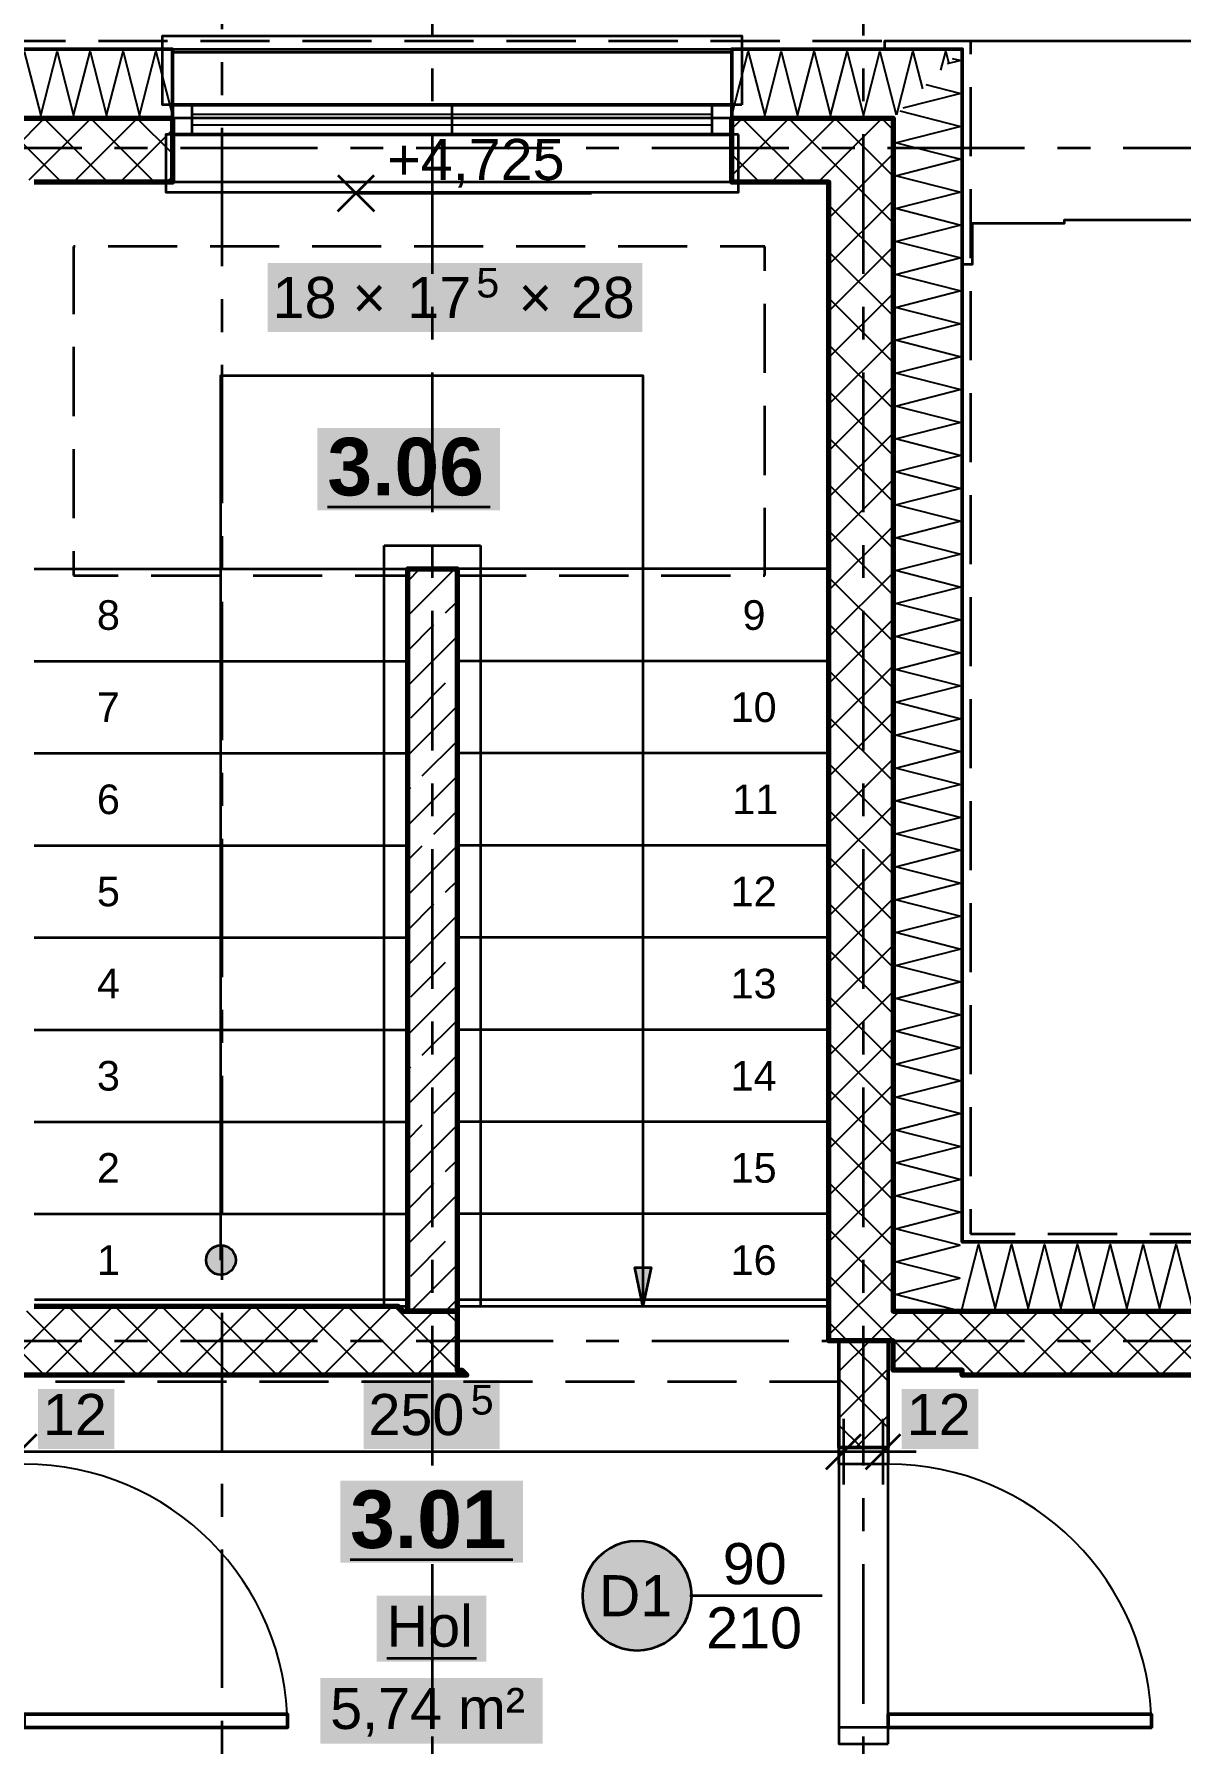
# Model space of a CAD drawing. Header units: metres. Extents: x -5.4 to 63.6, y -5.9 to 13.
# Drawn here: x 5.98 to 9.46, y 3.9 to 9.1 of the extents above; entities that cross this region are included whole.
import ezdxf

# ---------------------------------------------------------------- set-up
doc = ezdxf.new("R2010")
doc.units = ezdxf.units.M
for name, pattern in [('KRESKOWA', [5.25, 4.2, -1.05]), ('PUNKTOWA', [10.5, 8.4, -1.05, 0, -1.05]), ('PUNKTOWA_KROTKA', [6.3, 4.2, -1.05, 0, -1.05])]:
    doc.linetypes.add(name, pattern=pattern)
for name, color, linetype, lineweight in [('A-DRZWI', 3, 'Continuous', 35), ('A-KRESKOWANIE', 8, 'Continuous', 18), ('A-MASKA', 7, 'Continuous', 18), ('A-NAD-CIECIEM', 8, 'KRESKOWA', 25), ('A-OKNA', 3, 'Continuous', 35), ('A-OPISY', 2, 'Continuous', 25), ('A-OSIE', 1, 'PUNKTOWA', 25), ('A-POMIESZCZENIA', 2, 'Continuous', 25), ('A-PRZEKROJE', 1, 'PUNKTOWA_KROTKA', 50), ('A-RZEDNE', 1, 'Continuous', 25), ('A-SCHODY', 6, 'Continuous', 25), ('A-SCIANY-DZIAL', 7, 'Continuous', 35), ('A-SCIANY-IZOL', 4, 'Continuous', 35), ('A-SCIANY-KONSTR', 7, 'Continuous', 50), ('A-WIDOK', 7, 'Continuous', 25), ('A-WYMIARY', 1, 'Continuous', 25)]:
    doc.layers.add(name, color=color, linetype=linetype, lineweight=lineweight)
doc.styles.add('PL_ARIAL', font='arial.ttf')
doc.styles.add('PL_ARIAL_B', font='arialbd.ttf')

msp = doc.modelspace()

# ---------------------------------------------------------------- hatches: boundary and pattern name
at = {"layer": 'A-MASKA', "true_color": 0xffffff}
for points in [[(6.6896, 8.19), (7.8278, 8.19), (7.8278, 8.4), (6.6896, 8.4)], [(6.9808, 4.7955), (7.3942, 4.7955), (7.3942, 5.0055), (6.9808, 5.0055)], [(5.9915, 4.7955), (6.2236, 4.7955), (6.2236, 4.978), (5.9915, 4.978)], [(8.6165, 4.7955), (8.8486, 4.7955), (8.8486, 4.978), (8.6165, 4.978)]]:
    msp.add_hatch(color=7, dxfattribs=at).paths.add_polyline_path(points)
at = {"layer": 'A-OPISY', "true_color": 0xffffff}
msp.add_hatch(color=7, dxfattribs=at).paths.add_polyline_path([(7.978, 4.35), (7.9766, 4.3717), (7.9724, 4.393), (7.9654, 4.4136), (7.9558, 4.4331), (7.9437, 4.4511), (7.9294, 4.4675), (7.913, 4.4818), (7.8949, 4.4939), (7.8755, 4.5035), (7.8549, 4.5105), (7.8336, 4.5147), (7.8119, 4.5161), (7.7902, 4.5147), (7.7689, 4.5105), (7.7483, 4.5035), (7.7288, 4.4939), (7.7108, 4.4818), (7.6944, 4.4675), (7.6801, 4.4511), (7.668, 4.4331), (7.6584, 4.4136), (7.6514, 4.393), (7.6472, 4.3717), (7.6458, 4.35), (7.6472, 4.3283), (7.6514, 4.307), (7.6584, 4.2864), (7.668, 4.2669), (7.6801, 4.2489), (7.6944, 4.2325), (7.7108, 4.2182), (7.7288, 4.2061), (7.7483, 4.1965), (7.7689, 4.1895), (7.7902, 4.1853), (7.8119, 4.1839), (7.8336, 4.1853), (7.8549, 4.1895), (7.8755, 4.1965), (7.8949, 4.2061), (7.913, 4.2182), (7.9294, 4.2325), (7.9437, 4.2489), (7.9558, 4.2669), (7.9654, 4.2864), (7.9724, 4.307), (7.9766, 4.3283)])
at = {"layer": 'A-POMIESZCZENIA', "true_color": 0xffffff}
for points in [[(6.8409, 7.6486), (7.3959, 7.6486), (7.3959, 7.8986), (6.8409, 7.8986)], [(6.91, 4.45), (7.465, 4.45), (7.465, 4.7), (6.91, 4.7)], [(7.0212, 4.15), (7.3538, 4.15), (7.3538, 4.35), (7.0212, 4.35)], [(6.8495, 3.9), (7.5255, 3.9), (7.5255, 4.1), (6.8495, 4.1)]]:
    msp.add_hatch(color=7, dxfattribs=at).paths.add_polyline_path(points)
at = {"layer": 'A-SCHODY', "true_color": 0xffffff}
msp.add_hatch(color=7, dxfattribs=at).paths.add_polyline_path([(6.5925, 5.37), (6.5923, 5.3656), (6.5916, 5.3612), (6.5906, 5.3569), (6.5891, 5.3528), (6.5872, 5.3488), (6.5849, 5.345), (6.5823, 5.3415), (6.5793, 5.3382), (6.576, 5.3352), (6.5725, 5.3326), (6.5687, 5.3303), (6.5647, 5.3284), (6.5606, 5.3269), (6.5563, 5.3259), (6.5519, 5.3252), (6.5475, 5.325), (6.5431, 5.3252), (6.5387, 5.3259), (6.5344, 5.3269), (6.5303, 5.3284), (6.5263, 5.3303), (6.5225, 5.3326), (6.519, 5.3352), (6.5157, 5.3382), (6.5127, 5.3415), (6.5101, 5.345), (6.5078, 5.3488), (6.5059, 5.3528), (6.5044, 5.3569), (6.5034, 5.3612), (6.5027, 5.3656), (6.5025, 5.37), (6.5027, 5.3744), (6.5034, 5.3788), (6.5044, 5.3831), (6.5059, 5.3872), (6.5078, 5.3912), (6.5101, 5.395), (6.5127, 5.3985), (6.5157, 5.4018), (6.519, 5.4048), (6.5225, 5.4074), (6.5263, 5.4097), (6.5303, 5.4116), (6.5344, 5.4131), (6.5387, 5.4141), (6.5431, 5.4148), (6.5475, 5.415), (6.5519, 5.4148), (6.5563, 5.4141), (6.5606, 5.4131), (6.5647, 5.4116), (6.5687, 5.4097), (6.5725, 5.4074), (6.576, 5.4048), (6.5793, 5.4018), (6.5823, 5.3985), (6.5849, 5.395), (6.5872, 5.3912), (6.5891, 5.3872), (6.5906, 5.3831), (6.5916, 5.3788), (6.5923, 5.3744)])
at = {"layer": 'A-SCHODY', "true_color": 0x000000}
msp.add_hatch(color=7, dxfattribs=at).paths.add_polyline_path([(7.83, 5.2301), (7.8051, 5.3475), (7.8549, 5.3475)])

# ---------------------------------------------------------------- linework, layer by layer
at = {"layer": 'A-DRZWI', "lineweight": 35, "ltscale": 0.05}
for points in [[(8.575, 4.8), (8.575, 4.75), (8.425, 4.75), (8.425, 4.8)], [(8.575, 3.9), (8.575, 3.95), (8.425, 3.95), (8.425, 3.9)]]:
    msp.add_lwpolyline(points, close=True, dxfattribs=at)
at = {"layer": 'A-DRZWI', "lineweight": 50, "ltscale": 0.05}
for points in [[(5.95, 3.95), (6.75, 3.95), (6.75, 3.99), (5.95, 3.99)], [(8.575, 3.95), (9.375, 3.95), (9.375, 3.99), (8.575, 3.99)]]:
    msp.add_lwpolyline(points, close=True, dxfattribs=at)
at = {"layer": 'A-DRZWI', "lineweight": 25, "ltscale": 0.05}
for centre in [(5.95, 3.95), (8.575, 3.95)]:
    msp.add_arc(centre, 0.8, 0, 90, dxfattribs=at)
at = {"layer": 'A-KRESKOWANIE', "lineweight": 25, "ltscale": 0.05}
for points in [[(5.95, 9.0425), (6, 8.8475), (6.05, 9.0425), (6.1, 8.8475), (6.15, 9.0425), (6.2, 8.8475), (6.25, 9.0425), (6.3, 8.8475), (6.35, 9.0425), (6.4, 8.8475)], [(8.1, 8.8475), (8.15, 9.0425), (8.2, 8.8475), (8.25, 9.0425), (8.3, 8.8475), (8.35, 9.0425), (8.4, 8.8475), (8.45, 9.0425), (8.5, 8.8475), (8.55, 9.0425), (8.5995, 8.8495)], [(8.6009, 8.8509), (8.65, 9.0425), (8.6791, 8.9291)], [(8.7353, 8.9853), (8.75, 9.0425), (8.7587, 9.0087)], [(8.7555, 9.0055), (8.7925, 9.015), (8.7706, 9.0206)], [(8.621, 8.871), (8.7925, 8.915), (8.691, 8.941)], [(5.8316, 8.66), (6.0116, 8.84)], [(6.0628, 8.645), (5.8678, 8.84)], [(5.965, 8.652), (6.153, 8.84)], [(6.2042, 8.645), (6.0092, 8.84)], [(6.0994, 8.645), (6.2944, 8.84)], [(6.3457, 8.645), (6.1507, 8.84)], [(6.4, 8.7321), (6.2921, 8.84)], [(8.1, 8.6657), (8.2743, 8.84)], [(8.1, 8.8071), (8.1329, 8.84)], [(8.3256, 8.645), (8.1306, 8.84)], [(8.2207, 8.645), (8.4157, 8.84)], [(8.452, 8.66), (8.272, 8.84)], [(8.3622, 8.645), (8.5572, 8.84)], [(8.59, 8.6634), (8.4134, 8.84)], [(8.59, 8.8048), (8.5548, 8.84)], [(8.7925, 5.215), (8.5975, 5.265), (8.7925, 5.315), (8.5975, 5.365), (8.7925, 5.415), (8.5975, 5.465), (8.7925, 5.515), (8.5975, 5.565), (8.7925, 5.615), (8.5975, 5.665), (8.7925, 5.715), (8.5975, 5.765), (8.7925, 5.815), (8.5975, 5.865), (8.7925, 5.915), (8.5975, 5.965), (8.7925, 6.015), (8.5975, 6.065), (8.7925, 6.115), (8.5975, 6.165), (8.7925, 6.215), (8.5975, 6.265), (8.7925, 6.315), (8.5975, 6.365), (8.7925, 6.415), (8.5975, 6.465), (8.7925, 6.515), (8.5975, 6.565), (8.7925, 6.615), (8.5975, 6.665), (8.7925, 6.715), (8.5975, 6.765), (8.7925, 6.815), (8.5975, 6.865), (8.7925, 6.915), (8.5975, 6.965), (8.7925, 7.015), (8.5975, 7.065), (8.7925, 7.115), (8.5975, 7.165), (8.7925, 7.215), (8.5975, 7.265), (8.7925, 7.315), (8.5975, 7.365), (8.7925, 7.415), (8.5975, 7.465), (8.7925, 7.515), (8.5975, 7.565), (8.7925, 7.615), (8.5975, 7.665), (8.7925, 7.715), (8.5975, 7.765), (8.7925, 7.815), (8.5975, 7.865), (8.7925, 7.915), (8.5975, 7.965), (8.7925, 8.015), (8.5975, 8.065), (8.7925, 8.115), (8.5975, 8.165), (8.7925, 8.215), (8.5975, 8.265), (8.7925, 8.315), (8.5975, 8.365), (8.7925, 8.415), (8.5975, 8.465), (8.7925, 8.515), (8.5975, 8.565), (8.7925, 8.615), (8.5975, 8.665), (8.7925, 8.715), (8.5975, 8.765), (8.7925, 8.815), (8.6114, 8.8614)], [(6.2408, 8.645), (6.4, 8.8042)], [(8.1841, 8.645), (8.1, 8.7291)], [(8.5186, 8.66), (8.59, 8.7314)], [(6.3823, 8.645), (6.4, 8.6627)], [(8.395, 8.5364), (8.5186, 8.66)], [(8.59, 8.522), (8.452, 8.66)], [(8.395, 8.395), (8.59, 8.59)], [(8.59, 8.3806), (8.395, 8.5756)], [(8.395, 8.2536), (8.59, 8.4486)], [(8.59, 8.2391), (8.395, 8.4341)], [(8.395, 8.1122), (8.59, 8.3072)], [(8.59, 8.0977), (8.395, 8.2927)], [(8.395, 7.9707), (8.59, 8.1657)], [(8.59, 7.9563), (8.395, 8.1513)], [(8.395, 7.8293), (8.59, 8.0243)], [(8.59, 7.8149), (8.395, 8.0099)], [(8.395, 7.6879), (8.59, 7.8829)], [(8.59, 7.6735), (8.395, 7.8685)], [(8.395, 7.5465), (8.59, 7.7415)], [(8.59, 7.532), (8.395, 7.727)], [(8.395, 7.4051), (8.59, 7.6001)], [(8.59, 7.3906), (8.395, 7.5856)], [(7.115, 7.3271), (7.2579, 7.47)], [(7.115, 7.4332), (7.1518, 7.47)], [(8.395, 7.2636), (8.59, 7.4586)], [(8.59, 7.2492), (8.395, 7.4442)], [(7.2302, 7.3362), (7.265, 7.3711)], [(7.115, 7.2211), (7.1948, 7.3009)], [(8.395, 7.1222), (8.59, 7.3172)], [(8.59, 7.1078), (8.395, 7.3028)], [(7.115, 7.115), (7.265, 7.265)], [(8.395, 6.9808), (8.59, 7.1758)], [(7.1241, 7.018), (7.2302, 7.1241)], [(8.59, 6.9663), (8.395, 7.1613)], [(7.115, 6.9029), (7.265, 7.0529)], [(8.395, 6.8394), (8.59, 7.0344)], [(8.59, 6.8249), (8.395, 7.0199)], [(7.1595, 6.8413), (7.265, 6.9468)], [(8.395, 6.6979), (8.59, 6.8929)], [(8.59, 6.6835), (8.395, 6.8785)], [(7.115, 6.6907), (7.265, 6.8407)], [(7.115, 6.7968), (7.1241, 6.8059)], [(7.1948, 6.6645), (7.265, 6.7347)], [(8.395, 6.5565), (8.59, 6.7515)], [(8.59, 6.5421), (8.395, 6.7371)], [(7.115, 6.5847), (7.1595, 6.6291)], [(7.115, 6.4786), (7.265, 6.6286)], [(8.395, 6.4151), (8.59, 6.6101)], [(8.59, 6.4007), (8.395, 6.5957)], [(7.2302, 6.4877), (7.265, 6.5225)], [(7.115, 6.3725), (7.1948, 6.4523)], [(8.395, 6.2737), (8.59, 6.4687)], [(8.59, 6.2592), (8.395, 6.4542)], [(7.115, 6.2665), (7.265, 6.4165)], [(8.395, 6.1323), (8.59, 6.3273)], [(8.59, 6.1178), (8.395, 6.3128)], [(7.1241, 6.1695), (7.2302, 6.2756)], [(7.115, 6.0543), (7.265, 6.2043)], [(8.395, 5.9908), (8.59, 6.1858)], [(8.59, 5.9764), (8.395, 6.1714)], [(7.1595, 5.9927), (7.265, 6.0983)], [(8.395, 5.8494), (8.59, 6.0444)], [(8.59, 5.835), (8.395, 6.03)], [(7.115, 5.8422), (7.265, 5.9922)], [(7.115, 5.9483), (7.1241, 5.9574)], [(7.1948, 5.816), (7.265, 5.8861)], [(8.395, 5.708), (8.59, 5.903)], [(8.59, 5.6936), (8.395, 5.8886)], [(7.115, 5.7361), (7.1595, 5.7806)], [(7.115, 5.6301), (7.265, 5.7801)], [(8.395, 5.5666), (8.59, 5.7616)], [(8.59, 5.5521), (8.395, 5.7471)], [(7.2302, 5.6392), (7.265, 5.674)], [(8.395, 5.4252), (8.59, 5.6202)], [(7.115, 5.524), (7.1948, 5.6038)], [(7.115, 5.4179), (7.265, 5.5679)], [(8.59, 5.4107), (8.395, 5.6057)], [(8.395, 5.2837), (8.59, 5.4787)], [(8.59, 5.2693), (8.395, 5.4643)], [(7.1241, 5.321), (7.2302, 5.427)], [(8.8, 5.2225), (8.85, 5.4175), (8.9, 5.2225), (8.95, 5.4175), (9, 5.2225), (9.05, 5.4175), (9.1, 5.2225), (9.15, 5.4175), (9.2, 5.2225), (9.25, 5.4175), (9.3, 5.2225), (9.35, 5.4175), (9.4, 5.2225), (9.45, 5.4175), (9.5, 5.2225)], [(7.1242, 5.215), (7.265, 5.3558)], [(8.395, 5.1423), (8.59, 5.3373)], [(8.59, 5.1279), (8.395, 5.3229)], [(7.2303, 5.215), (7.265, 5.2497)], [(6.0109, 5.02), (5.8159, 5.215)], [(5.8835, 5.035), (6.0785, 5.23)], [(6.1523, 5.02), (5.9573, 5.215)], [(6.0099, 5.02), (6.2199, 5.23)], [(6.2937, 5.02), (6.0837, 5.23)], [(6.1514, 5.02), (6.3614, 5.23)], [(6.4351, 5.02), (6.2251, 5.23)], [(6.2928, 5.02), (6.5028, 5.23)], [(6.5766, 5.02), (6.3666, 5.23)], [(6.4342, 5.02), (6.6442, 5.23)], [(6.718, 5.02), (6.508, 5.23)], [(6.5756, 5.02), (6.7856, 5.23)], [(6.8594, 5.02), (6.6494, 5.23)], [(6.7171, 5.02), (6.9271, 5.23)], [(7.0008, 5.02), (6.7908, 5.23)], [(6.8585, 5.02), (7.0685, 5.23)], [(7.1422, 5.02), (6.9322, 5.23)], [(6.9999, 5.02), (7.1949, 5.215)], [(7.265, 5.0387), (7.0737, 5.23)], [(7.265, 5.1801), (7.2301, 5.215)], [(8.5191, 5.125), (8.59, 5.1959)], [(8.59, 5.0545), (8.7505, 5.215)], [(8.59, 5.1959), (8.6091, 5.215)], [(8.8393, 5.02), (8.6443, 5.215)], [(8.712, 5.035), (8.892, 5.215)], [(8.9807, 5.02), (8.7857, 5.215)], [(8.8384, 5.02), (9.0334, 5.215)], [(9.1221, 5.02), (8.9271, 5.215)], [(8.9798, 5.02), (9.1748, 5.215)], [(9.2636, 5.02), (9.0686, 5.215)], [(9.1212, 5.02), (9.3162, 5.215)], [(9.405, 5.02), (9.21, 5.215)], [(9.2626, 5.02), (9.4576, 5.215)], [(9.5464, 5.02), (9.3514, 5.215)], [(9.4041, 5.02), (9.5991, 5.215)], [(7.1413, 5.02), (7.265, 5.1437)], [(8.4515, 5.125), (8.395, 5.1815)], [(8.425, 5.0309), (8.5191, 5.125)], [(8.575, 5.0015), (8.4515, 5.125)], [(8.6829, 5.035), (8.59, 5.1279)], [(8.425, 4.8895), (8.575, 5.0395)], [(7.2837, 5.02), (7.2687, 5.035)], [(7.2827, 5.02), (7.2889, 5.0261)], [(8.575, 4.86), (8.425, 5.01)], [(8.477, 4.8), (8.575, 4.898)], [(8.4936, 4.8), (8.425, 4.8686)]]:
    msp.add_lwpolyline(points, dxfattribs=at)
at = {"layer": 'A-NAD-CIECIEM', "linetype": 'KRESKOWA', "lineweight": 35, "ltscale": 0.05, "flags": 128}
for points in [[(-1.335, 5.4255), (-1.335, 5.45), (3.55, 5.45), (3.55, 9.075), (8.825, 9.075), (8.825, 5.45), (12.325, 5.45), (12.325, 5.4255)], [(7.2655, 7.45), (8.2, 7.45), (8.2, 8.45), (6.1, 8.45), (6.1, 7.45), (7.1145, 7.45)], [(5.9805, 5.25), (7.1145, 5.25)], [(7.2655, 5.25), (8.3945, 5.25)], [(8.4245, 5), (5.9505, 5)]]:
    msp.add_lwpolyline(points, dxfattribs=at)
at = {"layer": 'A-OKNA', "lineweight": 35, "ltscale": 0.05}
for points in [[(8.13, 8.88), (6.37, 8.88), (6.37, 9.09), (8.13, 9.09)], [(8.12, 8.79), (6.38, 8.79), (6.38, 8.615), (8.12, 8.615)]]:
    msp.add_lwpolyline(points, close=True, dxfattribs=at)
at = {"layer": 'A-OKNA', "lineweight": 50, "ltscale": 0.05}
msp.add_lwpolyline([(8.1, 8.79), (6.4, 8.79), (6.4, 8.88), (8.1, 8.88)], close=True, dxfattribs=at)
at = {"layer": 'A-OKNA', "lineweight": 35, "ltscale": 0.05}
for points in [[(6.46, 8.79), (6.46, 8.88)], [(7.25, 8.79), (7.25, 8.88)], [(8.04, 8.79), (8.04, 8.88)]]:
    msp.add_lwpolyline(points, dxfattribs=at)
at = {"layer": 'A-OKNA', "lineweight": 25, "ltscale": 0.05}
for points in [[(8.04, 8.8512), (6.46, 8.8512)], [(8.04, 8.8188), (6.46, 8.8188)]]:
    msp.add_lwpolyline(points, dxfattribs=at)
at = {"layer": 'A-OPISY', "lineweight": 35, "ltscale": 0.05}
msp.add_lwpolyline([(7.978, 4.35), (7.9766, 4.3717), (7.9724, 4.393), (7.9654, 4.4136), (7.9558, 4.4331), (7.9437, 4.4511), (7.9294, 4.4675), (7.913, 4.4818), (7.8949, 4.4939), (7.8755, 4.5035), (7.8549, 4.5105), (7.8336, 4.5147), (7.8119, 4.5161), (7.7902, 4.5147), (7.7689, 4.5105), (7.7483, 4.5035), (7.7288, 4.4939), (7.7108, 4.4818), (7.6944, 4.4675), (7.6801, 4.4511), (7.668, 4.4331), (7.6584, 4.4136), (7.6514, 4.393), (7.6472, 4.3717), (7.6458, 4.35), (7.6472, 4.3283), (7.6514, 4.307), (7.6584, 4.2864), (7.668, 4.2669), (7.6801, 4.2489), (7.6944, 4.2325), (7.7108, 4.2182), (7.7288, 4.2061), (7.7483, 4.1965), (7.7689, 4.1895), (7.7902, 4.1853), (7.8119, 4.1839), (7.8336, 4.1853), (7.8549, 4.1895), (7.8755, 4.1965), (7.8949, 4.2061), (7.913, 4.2182), (7.9294, 4.2325), (7.9437, 4.2489), (7.9558, 4.2669), (7.9654, 4.2864), (7.9724, 4.307), (7.9766, 4.3283)], close=True, dxfattribs=at)
at = {"layer": 'A-OSIE', "linetype": 'PUNKTOWA', "lineweight": 35, "ltscale": 0.050498, "flags": 128}
for points in [[(7.19, -3.22), (7.19, 10.99)], [(8.5, -3.22), (8.5, 10.99)]]:
    msp.add_lwpolyline(points, dxfattribs=at)
at = {"layer": 'A-OSIE', "linetype": 'PUNKTOWA', "lineweight": 35, "ltscale": 0.049559, "flags": 128}
for points in [[(-4.32, 8.75), (15.35, 8.75)], [(-4.32, 5.125), (15.35, 5.125)]]:
    msp.add_lwpolyline(points, dxfattribs=at)
at = {"layer": 'A-POMIESZCZENIA', "lineweight": 35, "ltscale": 0.05}
for points in [[(6.8709, 7.6586), (7.3659, 7.6586)], [(6.94, 4.46), (7.435, 4.46)], [(7.0512, 4.16), (7.3238, 4.16)]]:
    msp.add_lwpolyline(points, dxfattribs=at)
at = {"layer": 'A-PRZEKROJE', "linetype": 'PUNKTOWA', "lineweight": 35, "ltscale": 0.05, "flags": 128}
msp.add_lwpolyline([(6.5507, 11.69), (6.5507, -3.92)], dxfattribs=at)
at = {"layer": 'A-RZEDNE', "lineweight": 35, "ltscale": 0.05}
for points in [[(6.9029, 8.5568), (7.0129, 8.6668)], [(6.9029, 8.6668), (7.0129, 8.5568)], [(6.9579, 8.6118), (7.6736, 8.6118)]]:
    msp.add_lwpolyline(points, dxfattribs=at)
at = {"layer": 'A-SCHODY', "lineweight": 35, "ltscale": 0.05}
for points in [[(6.5475, 5.37), (6.5475, 7.47), (6.5475, 8.0575), (7.83, 8.0575), (7.83, 7.47), (7.83, 5.2301)], [(7.044, 7.47), (7.044, 7.541)], [(7.044, 7.541), (7.336, 7.541)], [(7.336, 7.541), (7.336, 7.47)], [(5.9801, 7.47), (7.1149, 7.47)], [(7.044, 5.2301), (7.044, 7.47)], [(8.3949, 7.47), (7.2651, 7.47)], [(7.336, 7.47), (7.336, 5.23)], [(5.9801, 7.19), (7.1149, 7.19)], [(8.3949, 7.19), (7.2651, 7.19)], [(5.9801, 6.91), (7.1149, 6.91)], [(8.3949, 6.91), (7.2651, 6.91)], [(5.9801, 6.63), (7.1149, 6.63)], [(8.3949, 6.63), (7.2651, 6.63)], [(5.9801, 6.35), (7.1149, 6.35)], [(8.3949, 6.35), (7.2651, 6.35)], [(5.9801, 6.07), (7.1149, 6.07)], [(8.3949, 6.07), (7.2651, 6.07)], [(5.9801, 5.79), (7.1149, 5.79)], [(8.3949, 5.79), (7.2651, 5.79)], [(5.9801, 5.51), (7.1149, 5.51)], [(8.3949, 5.51), (7.2651, 5.51)]]:
    msp.add_lwpolyline(points, dxfattribs=at)
msp.add_lwpolyline([(7.83, 5.2301), (7.8051, 5.3475), (7.8549, 5.3475)], close=True, dxfattribs=at)
msp.add_circle((6.5475, 5.37), 0.045, dxfattribs=at)
at = {"layer": 'A-SCIANY-DZIAL', "lineweight": 50, "ltscale": 0.05}
msp.add_lwpolyline([(8.425, 4.8), (8.425, 4.8), (8.425, 5.125), (8.425, 5.125), (8.425, 5.125), (8.575, 5.125), (8.575, 5.125), (8.575, 5.125), (8.575, 4.8), (8.575, 4.8), (8.575, 4.8), (8.425, 4.8)], close=True, dxfattribs=at)
at = {"layer": 'A-SCIANY-IZOL', "lineweight": 50, "ltscale": 0.05}
msp.add_lwpolyline([(5.2, 8.84), (5.2, 8.84), (5.2, 9.05), (5.2, 9.05), (5.2, 9.05), (6.4, 9.05), (6.4, 9.05), (6.4, 9.05), (6.4, 8.84), (6.4, 8.84), (6.4, 8.84), (5.2, 8.84)], close=True, dxfattribs=at)
msp.add_lwpolyline([(12.09, 5.215), (8.59, 5.215), (8.59, 5.215), (8.59, 5.215), (8.59, 8.84), (8.59, 8.84), (8.59, 8.84), (8.59, 8.84), (8.59, 8.84), (8.59, 8.84), (8.59, 8.84), (8.59, 8.84), (8.59, 8.84), (8.59, 8.84), (8.59, 8.84), (8.59, 8.84), (8.59, 8.84), (8.59, 8.84), (8.59, 8.84), (8.59, 8.84), (8.59, 8.84), (8.1, 8.84), (8.1, 8.84), (8.1, 8.84), (8.1, 9.05), (8.1, 9.05), (8.1, 9.05), (8.8, 9.05), (8.8, 9.05), (8.8, 9.05), (8.8, 5.425), (8.8, 5.425), (8.8, 5.425), (8.8, 5.425), (8.8, 5.425), (8.8, 5.425), (8.8, 5.425), (8.8, 5.425), (8.8, 5.425), (8.8, 5.425), (8.8, 5.425), (8.8, 5.425), (8.8, 5.425), (8.8, 5.425), (8.8, 5.425), (8.8, 5.425), (8.8, 5.425), (12.3, 5.425)], dxfattribs=at)
at = {"layer": 'A-SCIANY-KONSTR', "lineweight": 70, "ltscale": 0.05}
for points in [[(5.2, 8.84), (6.4, 8.84), (6.4, 8.84), (6.4, 8.84), (6.4, 8.645), (6.4, 8.645), (6.4, 8.645), (5.98, 8.645)], [(11.895, 5.02), (8.8, 5.02), (8.8, 5.02), (8.8, 5.02), (8.8, 5.02), (8.8, 5.035), (8.8, 5.035), (8.8, 5.035), (8.8, 5.035), (8.8, 5.035), (8.8, 5.035), (8.8, 5.035), (8.8, 5.035), (8.8, 5.035), (8.8, 5.035), (8.8, 5.035), (8.8, 5.035), (8.8, 5.035), (8.8, 5.035), (8.8, 5.035), (8.8, 5.035), (8.8, 5.035), (8.59, 5.035), (8.59, 5.035), (8.59, 5.035), (8.59, 5.035), (8.59, 5.125), (8.59, 5.125), (8.59, 5.125), (8.59, 5.125), (8.59, 5.125), (8.59, 5.125), (8.59, 5.125), (8.59, 5.125), (8.59, 5.125), (8.59, 5.125), (8.59, 5.125), (8.59, 5.125), (8.59, 5.125), (8.59, 5.125), (8.59, 5.125), (8.59, 5.125), (8.59, 5.125), (8.395, 5.125), (8.395, 5.125), (8.395, 5.125), (8.395, 5.125), (8.395, 8.645), (8.395, 8.645), (8.395, 8.645), (8.395, 8.645), (8.395, 8.645), (8.395, 8.645), (8.395, 8.645), (8.395, 8.645), (8.395, 8.645), (8.395, 8.645), (8.395, 8.645), (8.395, 8.645), (8.395, 8.645), (8.395, 8.645), (8.395, 8.645), (8.395, 8.645), (8.395, 8.645), (8.1, 8.645), (8.1, 8.645), (8.1, 8.645), (8.1, 8.84), (8.1, 8.84), (8.1, 8.84), (8.59, 8.84), (8.59, 8.84), (8.59, 8.84), (8.59, 5.215), (8.59, 5.215), (8.59, 5.215), (8.59, 5.215), (8.59, 5.215), (8.59, 5.215), (8.59, 5.215), (8.59, 5.215), (8.59, 5.215), (8.59, 5.215), (8.59, 5.215), (8.59, 5.215), (8.59, 5.215), (8.59, 5.215), (8.59, 5.215), (8.59, 5.215), (8.59, 5.215), (12.09, 5.215)], [(5.98, 5.23), (7.085, 5.23), (7.085, 5.23), (7.085, 5.23), (7.085, 5.23), (7.085, 5.23), (7.1, 5.215), (7.1, 5.215), (7.1, 5.215), (7.1, 5.215), (7.1, 5.215), (7.1, 5.215), (7.1, 5.215), (7.1, 5.215), (7.1, 5.215), (7.265, 5.215), (7.265, 5.215), (7.265, 5.215), (7.265, 5.215), (7.265, 5.215), (7.265, 5.035), (7.265, 5.035), (7.265, 5.035), (7.265, 5.035), (7.265, 5.035), (7.265, 5.035), (7.265, 5.035), (7.265, 5.035), (7.265, 5.035), (7.265, 5.035), (7.265, 5.035), (7.265, 5.035), (7.265, 5.035), (7.265, 5.035), (7.265, 5.035), (7.265, 5.035), (7.265, 5.035), (7.28, 5.035), (7.28, 5.035), (7.28, 5.035), (7.295, 5.02), (7.295, 5.02), (7.295, 5.02), (7.295, 5.02), (5.935, 5.02)]]:
    msp.add_lwpolyline(points, dxfattribs=at)
msp.add_lwpolyline([(7.115, 5.215), (7.115, 5.215), (7.115, 7.47), (7.115, 7.47), (7.115, 7.47), (7.265, 7.47), (7.265, 7.47), (7.265, 7.47), (7.265, 5.215), (7.265, 5.215), (7.265, 5.215), (7.115, 5.215)], close=True, dxfattribs=at)
at = {"layer": 'A-WIDOK', "lineweight": 35, "ltscale": 0.05}
for points in [[(6.4005, 9.05), (8.0995, 9.05)], [(6.4005, 9.04), (8.0995, 9.04)], [(8.565, 9.0505), (8.565, 9.075), (12.325, 9.075), (12.325, 5.19), (12.3005, 5.19)], [(8.0995, 8.84), (6.4005, 8.84)], [(8.0995, 8.645), (6.4005, 8.645)], [(11.645, 5.4255), (11.645, 5.455), (11.77, 5.455), (11.77, 5.735), (11.78, 5.735), (11.78, 8.53), (9.11, 8.53), (9.11, 8.52), (8.83, 8.52), (8.83, 8.395), (8.8005, 8.395)], [(5.9805, 5.25), (7.1145, 5.25)], [(7.2655, 5.25), (8.3945, 5.25)], [(7.0857, 5.23), (7.1145, 5.23)], [(7.2655, 5.23), (8.3945, 5.23)], [(8.425, 4.7995), (8.425, 3.9005)], [(8.575, 3.9005), (8.575, 4.7995)]]:
    msp.add_lwpolyline(points, dxfattribs=at)
at = {"layer": 'A-WYMIARY', "lineweight": 35, "ltscale": 0.05}
for points in [[(8.44, 4.688), (8.44, 4.888)], [(8.56, 4.688), (8.56, 4.888)], [(5.882, 4.735), (5.988, 4.841)], [(8.387, 4.735), (8.493, 4.841)], [(8.507, 4.735), (8.613, 4.841)], [(5.715, 4.788), (8.66, 4.788)], [(8.375, 4.35), (7.9719, 4.35)]]:
    msp.add_lwpolyline(points, dxfattribs=at)

# ---------------------------------------------------------------- texts
at = {"layer": 'A-OPISY', "style": 'PL_ARIAL'}
msp.add_text('D1', height=0.125, dxfattribs=at).set_placement((7.6958, 4.2875))
at = {"layer": 'A-POMIESZCZENIA'}
for s, height, style, p in [('3.06', 0.175, 'PL_ARIAL_B', (6.8709, 7.6936)), ('3.01', 0.175, 'PL_ARIAL_B', (6.94, 4.495)), ('Hol', 0.125, 'PL_ARIAL', (7.0512, 4.195)), ('5,74 m²', 0.125, 'PL_ARIAL', (6.8795, 3.945))]:
    msp.add_text(s, height=height, dxfattribs=dict(at, style=style)).set_placement(p)
at = {"layer": 'A-RZEDNE', "style": 'PL_ARIAL'}
msp.add_text('+4,725', height=0.125, dxfattribs=at).set_placement((7.0529, 8.6518))
at = {"layer": 'A-SCHODY', "style": 'PL_ARIAL'}
for s, height, p in [('5', 0.09, (7.3234, 8.295)), ('18 × ', 0.125, (6.7046, 8.2325)), ('17', 0.125, (7.1138, 8.2325)), (' × ', 0.125, (7.4036, 8.2325)), ('28', 0.125, (7.6107, 8.2325)), ('8', 0.09, (6.1706, 7.285)), ('9', 0.09, (8.1326, 7.285)), ('7', 0.09, (6.1706, 7.005)), ('10', 0.09, (8.0963, 7.005)), ('6', 0.09, (6.1706, 6.725)), ('11', 0.09, (8.1011, 6.725)), ('5', 0.09, (6.1706, 6.445)), ('12', 0.09, (8.0963, 6.445)), ('4', 0.09, (6.1706, 6.165)), ('13', 0.09, (8.0963, 6.165)), ('3', 0.09, (6.1706, 5.885)), ('14', 0.09, (8.0963, 5.885)), ('2', 0.09, (6.1706, 5.605)), ('15', 0.09, (8.0963, 5.605)), ('1', 0.09, (6.1706, 5.325)), ('16', 0.09, (8.0963, 5.325))]:
    msp.add_text(s, height=height, dxfattribs=at).set_placement(p)
at = {"layer": 'A-WYMIARY', "style": 'PL_ARIAL'}
for s, height, p in [('5', 0.09, (7.3064, 4.9005)), ('12', 0.125, (6.0065, 4.838)), ('250', 0.125, (6.9958, 4.838)), ('12', 0.125, (8.6315, 4.838)), ('90', 0.125, (8.0724, 4.385)), ('210', 0.125, (8.0219, 4.19))]:
    msp.add_text(s, height=height, dxfattribs=at).set_placement(p)

doc.saveas('drawing.dxf')
